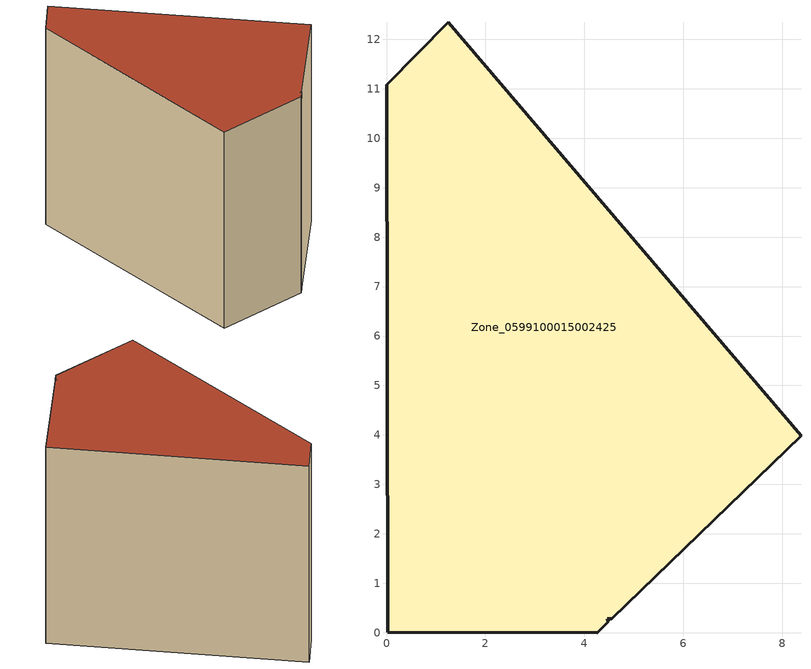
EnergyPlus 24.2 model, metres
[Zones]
Zone_0599100015002425
 floor ground (C_G): 0,11.08 1.25,12.34 8.38,3.98 4.56,0.29 4.46,0.28 4.49,0.22 4.26,0 0.02,0.01 z0.98
 wall outside (C_F): 4.26,0 4.49,0.22 4.46,0.28 4.56,0.29 8.38,3.98 1.25,12.34 0,11.08 0.02,0.01 4.26,0 z0.98:10.46
 roof outside (C_R): 4.56,0.29 8.38,3.98 1.25,12.34 0,11.08 0.02,0.01 4.26,0 4.49,0.22 4.46,0.28 z10.46
[BUILDING]
Pand.0599100015002425: North Axis=0; Terrain=City; Loads Convergence Tolerance Value=0.04; Temperature Convergence Tolerance Value=0.4; Solar Distribution=FullExterior; Maximum Number of Warmup Days=25; Minimum Number of Warmup Days=1
[Site:Location]
Rotterdam.The.Hague.AP_ZH_NLD Design_Conditions: Latitude=51.96; Longitude=4.45; Time Zone=1; Elevation=-4.5
[SITE:GROUNDTEMPERATURE:BUILDINGSURFACE]
18, 18, 18, 18, 18, 18, 18, 18, 18, 18, 18, 18
[MATERIAL] Thermal Absorptance=0.9; Solar Absorptance=0.7; Visible Absorptance=0.7
Name | Roughness | Thickness | Conductivity | Density | Specific Heat
G.TI.1975-1991 | MediumSmooth | 0.15 | 0.288461 | 540 | 1210
F.TI.1975-1991 | Rough | 0.3 | 0.230769 | 1920 | 840
R.TI.1975-1991 | MediumRough | 0.2 | 0.153846 | 1500 | 1000
[CONSTRUCTION]
C_G: G.TI.1975-1991
C_F: F.TI.1975-1991
C_R: R.TI.1975-1991
[ZONE]
Zone_0599100015002425: Type=1; Multiplier=1; Ceiling Height=Autocalculate; Volume=Autocalculate; Floor Area=autocalculate; Part of Total Floor Area=Yes
[ZONEINFILTRATION:DESIGNFLOWRATE]
Infil_Zone_0599100015002425: Zone or ZoneList or Space or SpaceList=Zone_0599100015002425; Schedule=AlwaysOn; Design Flow Rate Calculation Method=Flow/Area; Flow Rate per Floor Area=0.003; Constant Term Coefficient=1; Temperature Term Coefficient=0; Velocity Term Coefficient=0; Velocity Squared Term Coefficient=0
[HVACTEMPLATE:ZONE:IDEALLOADSAIRSYSTEM]
Zone_0599100015002425: Maximum Heating Supply Air Temperature=50; Minimum Cooling Supply Air Temperature=13; Maximum Heating Supply Air Humidity Ratio=0.0156; Minimum Cooling Supply Air Humidity Ratio=0.0077; Heating Limit=NoLimit; Cooling Limit=NoLimit; Dehumidification Control Type=ConstantSensibleHeatRatio; Cooling Sensible Heat Ratio=0.7; Dehumidification Setpoint=60; Humidification Control Type=None; Humidification Setpoint=30; Outdoor Air Method=None; Outdoor Air Flow Rate per Person=0.00944; Outdoor Air Flow Rate per Zone Floor Area=0; Outdoor Air Flow Rate per Zone=0; Demand Controlled Ventilation Type=None; Outdoor Air Economizer Type=NoEconomizer; Heat Recovery Type=None; Sensible Heat Recovery Effectiveness=0.7; Latent Heat Recovery Effectiveness=0.65
[ZONECONTROL:THERMOSTAT]
ThermostatControl_Zone_0599100015002425: Zone or ZoneList=Zone_0599100015002425; Control Type Schedule=DualSetpointControlType; Control 1=Thermostat_Zone_0599100015002425; Temperature Difference Between Cutout And Setpoint=0
[THERMOSTATSETPOINT:DUALSETPOINT]
Thermostat_Zone_0599100015002425: Heating Setpoint Temperature Schedule=HeatingSetpoint_Zone_0599100015002425; Cooling Setpoint Temperature Schedule=CoolingSetpoint_Zone_0599100015002425
[SCHEDULE:COMPACT]
HeatingSetpoint_Zone_0599100015002425: Through: 12/31, For: AllDays, Until: 24:00, 21
CoolingSetpoint_Zone_0599100015002425: Through: 12/31, For: AllDays, Until: 24:00, 24
DualSetpointControlType: Through: 12/31, For: AllDays, Until: 24:00, 4
AlwaysOn: Through: 12/31, For: AllDays, Until: 24:00, 1
